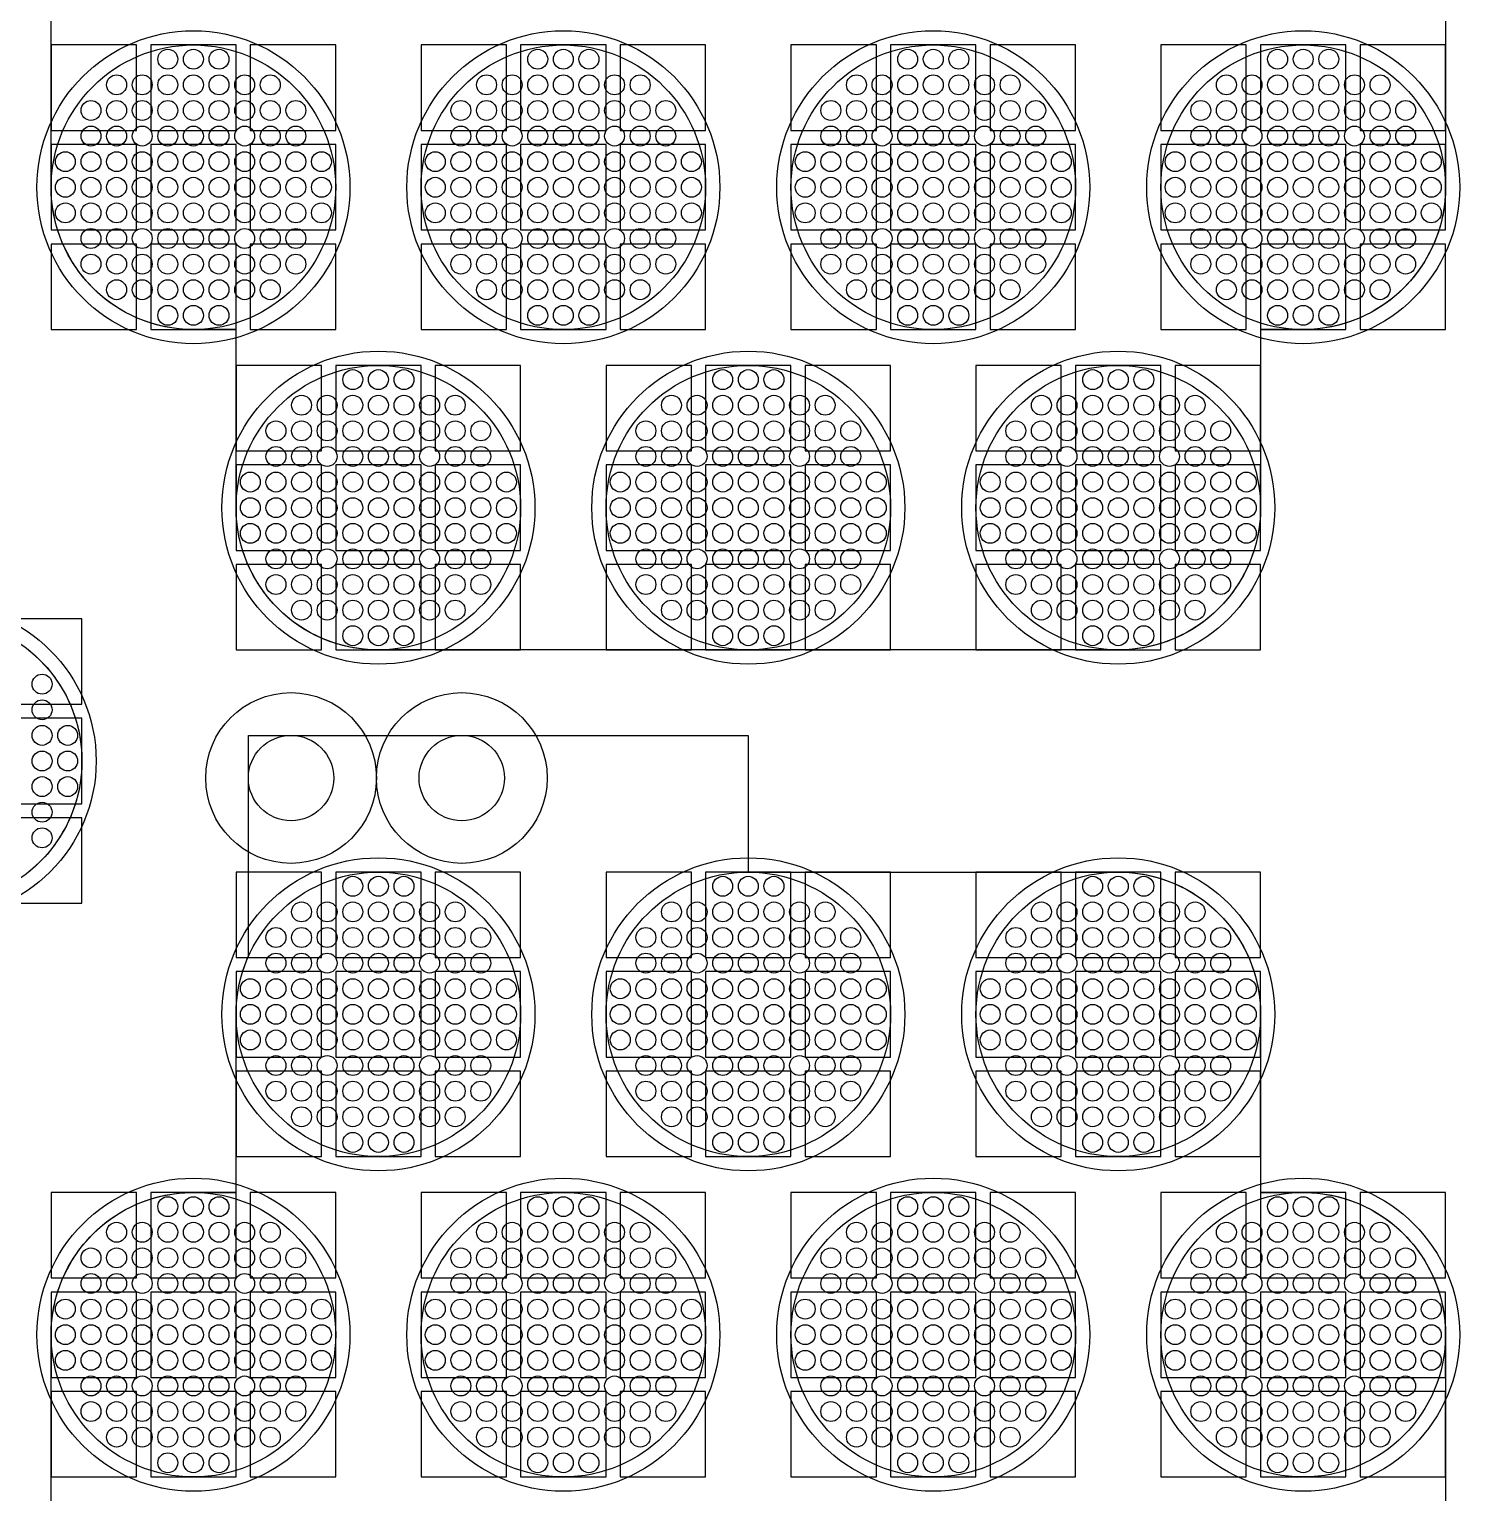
# Model space of a CAD drawing. Extents: x -49 to 54, y -38 to 38.
# Drawn here: x 38.29 to 43.31, y -1 to 4.14 of the extents above; entities that cross this region are included whole.
import ezdxf

# ---------------------------------------------------------------- set-up
doc = ezdxf.new("R2010")
doc.units = 0
for name, color, linetype in [('ADHESIVE_VIA_OPENINGS', 30, 'CONTINUOUS'), ('BACK_LAYER', 5, 'CONTINUOUS'), ('COND_LAYER_LOWER_ELECTRODE', 6, 'CONTINUOUS'), ('CONDUCTIVE_LAYER_BACK_LAYER', 2, 'CONTINUOUS'), ('EMITTER', 3, 'CONTINUOUS'), ('LOWER_ELECTRODE', 1, 'CONTINUOUS'), ('SUBSTRATE_VIA', 4, 'CONTINUOUS')]:
    doc.layers.add(name, color=color, linetype=linetype)

msp = doc.modelspace()

# ---------------------------------------------------------------- linework, layer by layer
at = {"layer": 'ADHESIVE_VIA_OPENINGS'}
for centre in [(39.207, 1.5111), (39.807, 1.5111)]:
    msp.add_circle(centre, 0.3, dxfattribs=at)
at = {"layer": 'BACK_LAYER'}
for points in [[(38.3639, 3.787), (38.6639, 3.787), (38.6639, 4.087), (38.3639, 4.087)], [(38.7139, 3.787), (39.0139, 3.787), (39.0139, 4.087), (38.7139, 4.087)], [(39.0639, 3.787), (39.3639, 3.787), (39.3639, 4.087), (39.0639, 4.087)], [(39.6639, 3.787), (39.9639, 3.787), (39.9639, 4.087), (39.6639, 4.087)], [(40.0139, 3.787), (40.3139, 3.787), (40.3139, 4.087), (40.0139, 4.087)], [(40.3639, 3.787), (40.6639, 3.787), (40.6639, 4.087), (40.3639, 4.087)], [(40.9639, 3.787), (41.2639, 3.787), (41.2639, 4.087), (40.9639, 4.087)], [(41.3139, 3.787), (41.6139, 3.787), (41.6139, 4.087), (41.3139, 4.087)], [(41.6639, 3.787), (41.9639, 3.787), (41.9639, 4.087), (41.6639, 4.087)], [(42.2639, 3.787), (42.5639, 3.787), (42.5639, 4.087), (42.2639, 4.087)], [(42.6139, 3.787), (42.9139, 3.787), (42.9139, 4.087), (42.6139, 4.087)], [(42.9639, 3.787), (43.2639, 3.787), (43.2639, 4.087), (42.9639, 4.087)], [(38.3639, 3.437), (38.6639, 3.437), (38.6639, 3.737), (38.3639, 3.737)], [(38.7139, 3.437), (39.0139, 3.437), (39.0139, 3.737), (38.7139, 3.737)], [(39.0639, 3.437), (39.3639, 3.437), (39.3639, 3.737), (39.0639, 3.737)], [(39.6639, 3.437), (39.9639, 3.437), (39.9639, 3.737), (39.6639, 3.737)], [(40.0139, 3.437), (40.3139, 3.437), (40.3139, 3.737), (40.0139, 3.737)], [(40.3639, 3.437), (40.6639, 3.437), (40.6639, 3.737), (40.3639, 3.737)], [(40.9639, 3.437), (41.2639, 3.437), (41.2639, 3.737), (40.9639, 3.737)], [(41.3139, 3.437), (41.6139, 3.437), (41.6139, 3.737), (41.3139, 3.737)], [(41.6639, 3.437), (41.9639, 3.437), (41.9639, 3.737), (41.6639, 3.737)], [(42.2639, 3.437), (42.5639, 3.437), (42.5639, 3.737), (42.2639, 3.737)], [(42.6139, 3.437), (42.9139, 3.437), (42.9139, 3.737), (42.6139, 3.737)], [(42.9639, 3.437), (43.2639, 3.437), (43.2639, 3.737), (42.9639, 3.737)], [(38.3639, 3.087), (38.6639, 3.087), (38.6639, 3.387), (38.3639, 3.387)], [(38.7139, 3.087), (39.0139, 3.087), (39.0139, 3.387), (38.7139, 3.387)], [(39.0639, 3.087), (39.3639, 3.087), (39.3639, 3.387), (39.0639, 3.387)], [(39.6639, 3.087), (39.9639, 3.087), (39.9639, 3.387), (39.6639, 3.387)], [(40.0139, 3.087), (40.3139, 3.087), (40.3139, 3.387), (40.0139, 3.387)], [(40.3639, 3.087), (40.6639, 3.087), (40.6639, 3.387), (40.3639, 3.387)], [(40.9639, 3.087), (41.2639, 3.087), (41.2639, 3.387), (40.9639, 3.387)], [(41.3139, 3.087), (41.6139, 3.087), (41.6139, 3.387), (41.3139, 3.387)], [(41.6639, 3.087), (41.9639, 3.087), (41.9639, 3.387), (41.6639, 3.387)], [(42.2639, 3.087), (42.5639, 3.087), (42.5639, 3.387), (42.2639, 3.387)], [(42.6139, 3.087), (42.9139, 3.087), (42.9139, 3.387), (42.6139, 3.387)], [(42.9639, 3.087), (43.2639, 3.087), (43.2639, 3.387), (42.9639, 3.387)], [(39.0139, 2.6611), (39.3139, 2.6611), (39.3139, 2.9611), (39.0139, 2.9611)], [(39.3639, 2.6611), (39.6639, 2.6611), (39.6639, 2.9611), (39.3639, 2.9611)], [(39.7139, 2.6611), (40.0139, 2.6611), (40.0139, 2.9611), (39.7139, 2.9611)], [(40.3139, 2.6611), (40.6139, 2.6611), (40.6139, 2.9611), (40.3139, 2.9611)], [(40.6639, 2.6611), (40.9639, 2.6611), (40.9639, 2.9611), (40.6639, 2.9611)], [(41.0139, 2.6611), (41.3139, 2.6611), (41.3139, 2.9611), (41.0139, 2.9611)], [(41.6139, 2.6611), (41.9139, 2.6611), (41.9139, 2.9611), (41.6139, 2.9611)], [(41.9639, 2.6611), (42.2639, 2.6611), (42.2639, 2.9611), (41.9639, 2.9611)], [(42.3139, 2.6611), (42.6139, 2.6611), (42.6139, 2.9611), (42.3139, 2.9611)], [(39.0139, 2.3111), (39.3139, 2.3111), (39.3139, 2.6111), (39.0139, 2.6111)], [(39.3639, 2.3111), (39.6639, 2.3111), (39.6639, 2.6111), (39.3639, 2.6111)], [(39.7139, 2.3111), (40.0139, 2.3111), (40.0139, 2.6111), (39.7139, 2.6111)], [(40.3139, 2.3111), (40.6139, 2.3111), (40.6139, 2.6111), (40.3139, 2.6111)], [(40.6639, 2.3111), (40.9639, 2.3111), (40.9639, 2.6111), (40.6639, 2.6111)], [(41.0139, 2.3111), (41.3139, 2.3111), (41.3139, 2.6111), (41.0139, 2.6111)], [(41.6139, 2.3111), (41.9139, 2.3111), (41.9139, 2.6111), (41.6139, 2.6111)], [(41.9639, 2.3111), (42.2639, 2.3111), (42.2639, 2.6111), (41.9639, 2.6111)], [(42.3139, 2.3111), (42.6139, 2.3111), (42.6139, 2.6111), (42.3139, 2.6111)], [(39.0139, 1.9611), (39.3139, 1.9611), (39.3139, 2.2611), (39.0139, 2.2611)], [(39.3639, 1.9611), (39.6639, 1.9611), (39.6639, 2.2611), (39.3639, 2.2611)], [(39.7139, 1.9611), (40.0139, 1.9611), (40.0139, 2.2611), (39.7139, 2.2611)], [(40.3139, 1.9611), (40.6139, 1.9611), (40.6139, 2.2611), (40.3139, 2.2611)], [(40.6639, 1.9611), (40.9639, 1.9611), (40.9639, 2.2611), (40.6639, 2.2611)], [(41.0139, 1.9611), (41.3139, 1.9611), (41.3139, 2.2611), (41.0139, 2.2611)], [(41.6139, 1.9611), (41.9139, 1.9611), (41.9139, 2.2611), (41.6139, 2.2611)], [(41.9639, 1.9611), (42.2639, 1.9611), (42.2639, 2.2611), (41.9639, 2.2611)], [(42.3139, 1.9611), (42.6139, 1.9611), (42.6139, 2.2611), (42.3139, 2.2611)], [(38.1721, 1.7709), (38.4721, 1.7709), (38.4721, 2.0709), (38.1721, 2.0709)], [(38.1721, 1.4209), (38.4721, 1.4209), (38.4721, 1.7209), (38.1721, 1.7209)], [(38.1721, 1.0709), (38.4721, 1.0709), (38.4721, 1.3709), (38.1721, 1.3709)], [(39.0139, 0.8807), (39.3139, 0.8807), (39.3139, 1.1807), (39.0139, 1.1807)], [(39.3639, 0.8807), (39.6639, 0.8807), (39.6639, 1.1807), (39.3639, 1.1807)], [(39.7139, 0.8807), (40.0139, 0.8807), (40.0139, 1.1807), (39.7139, 1.1807)], [(40.3139, 0.8807), (40.6139, 0.8807), (40.6139, 1.1807), (40.3139, 1.1807)], [(40.6639, 0.8807), (40.9639, 0.8807), (40.9639, 1.1807), (40.6639, 1.1807)], [(41.0139, 0.8807), (41.3139, 0.8807), (41.3139, 1.1807), (41.0139, 1.1807)], [(41.6139, 0.8807), (41.9139, 0.8807), (41.9139, 1.1807), (41.6139, 1.1807)], [(41.9639, 0.8807), (42.2639, 0.8807), (42.2639, 1.1807), (41.9639, 1.1807)], [(42.3139, 0.8807), (42.6139, 0.8807), (42.6139, 1.1807), (42.3139, 1.1807)], [(39.0139, 0.5307), (39.3139, 0.5307), (39.3139, 0.8307), (39.0139, 0.8307)], [(39.3639, 0.5307), (39.6639, 0.5307), (39.6639, 0.8307), (39.3639, 0.8307)], [(39.7139, 0.5307), (40.0139, 0.5307), (40.0139, 0.8307), (39.7139, 0.8307)], [(40.3139, 0.5307), (40.6139, 0.5307), (40.6139, 0.8307), (40.3139, 0.8307)], [(40.6639, 0.5307), (40.9639, 0.5307), (40.9639, 0.8307), (40.6639, 0.8307)], [(41.0139, 0.5307), (41.3139, 0.5307), (41.3139, 0.8307), (41.0139, 0.8307)], [(41.6139, 0.5307), (41.9139, 0.5307), (41.9139, 0.8307), (41.6139, 0.8307)], [(41.9639, 0.5307), (42.2639, 0.5307), (42.2639, 0.8307), (41.9639, 0.8307)], [(42.3139, 0.5307), (42.6139, 0.5307), (42.6139, 0.8307), (42.3139, 0.8307)], [(39.0139, 0.1807), (39.3139, 0.1807), (39.3139, 0.4807), (39.0139, 0.4807)], [(39.3639, 0.1807), (39.6639, 0.1807), (39.6639, 0.4807), (39.3639, 0.4807)], [(39.7139, 0.1807), (40.0139, 0.1807), (40.0139, 0.4807), (39.7139, 0.4807)], [(40.3139, 0.1807), (40.6139, 0.1807), (40.6139, 0.4807), (40.3139, 0.4807)], [(40.6639, 0.1807), (40.9639, 0.1807), (40.9639, 0.4807), (40.6639, 0.4807)], [(41.0139, 0.1807), (41.3139, 0.1807), (41.3139, 0.4807), (41.0139, 0.4807)], [(41.6139, 0.1807), (41.9139, 0.1807), (41.9139, 0.4807), (41.6139, 0.4807)], [(41.9639, 0.1807), (42.2639, 0.1807), (42.2639, 0.4807), (41.9639, 0.4807)], [(42.3139, 0.1807), (42.6139, 0.1807), (42.6139, 0.4807), (42.3139, 0.4807)], [(38.3639, -0.2451), (38.6639, -0.2451), (38.6639, 0.0549), (38.3639, 0.0549)], [(38.7139, -0.2451), (39.0139, -0.2451), (39.0139, 0.0549), (38.7139, 0.0549)], [(39.0639, -0.2451), (39.3639, -0.2451), (39.3639, 0.0549), (39.0639, 0.0549)], [(39.6639, -0.2451), (39.9639, -0.2451), (39.9639, 0.0549), (39.6639, 0.0549)], [(40.0139, -0.2451), (40.3139, -0.2451), (40.3139, 0.0549), (40.0139, 0.0549)], [(40.3639, -0.2451), (40.6639, -0.2451), (40.6639, 0.0549), (40.3639, 0.0549)], [(40.9639, -0.2451), (41.2639, -0.2451), (41.2639, 0.0549), (40.9639, 0.0549)], [(41.3139, -0.2451), (41.6139, -0.2451), (41.6139, 0.0549), (41.3139, 0.0549)], [(41.6639, -0.2451), (41.9639, -0.2451), (41.9639, 0.0549), (41.6639, 0.0549)], [(42.2639, -0.2451), (42.5639, -0.2451), (42.5639, 0.0549), (42.2639, 0.0549)], [(42.6139, -0.2451), (42.9139, -0.2451), (42.9139, 0.0549), (42.6139, 0.0549)], [(42.9639, -0.2451), (43.2639, -0.2451), (43.2639, 0.0549), (42.9639, 0.0549)], [(38.3639, -0.5951), (38.6639, -0.5951), (38.6639, -0.2951), (38.3639, -0.2951)], [(38.7139, -0.5951), (39.0139, -0.5951), (39.0139, -0.2951), (38.7139, -0.2951)], [(39.0639, -0.5951), (39.3639, -0.5951), (39.3639, -0.2951), (39.0639, -0.2951)], [(39.6639, -0.5951), (39.9639, -0.5951), (39.9639, -0.2951), (39.6639, -0.2951)], [(40.0139, -0.5951), (40.3139, -0.5951), (40.3139, -0.2951), (40.0139, -0.2951)], [(40.3639, -0.5951), (40.6639, -0.5951), (40.6639, -0.2951), (40.3639, -0.2951)], [(40.9639, -0.5951), (41.2639, -0.5951), (41.2639, -0.2951), (40.9639, -0.2951)], [(41.3139, -0.5951), (41.6139, -0.5951), (41.6139, -0.2951), (41.3139, -0.2951)], [(41.6639, -0.5951), (41.9639, -0.5951), (41.9639, -0.2951), (41.6639, -0.2951)], [(42.2639, -0.5951), (42.5639, -0.5951), (42.5639, -0.2951), (42.2639, -0.2951)], [(42.6139, -0.5951), (42.9139, -0.5951), (42.9139, -0.2951), (42.6139, -0.2951)], [(42.9639, -0.5951), (43.2639, -0.5951), (43.2639, -0.2951), (42.9639, -0.2951)], [(38.3639, -0.9451), (38.6639, -0.9451), (38.6639, -0.6451), (38.3639, -0.6451)], [(38.7139, -0.9451), (39.0139, -0.9451), (39.0139, -0.6451), (38.7139, -0.6451)], [(39.0639, -0.9451), (39.3639, -0.9451), (39.3639, -0.6451), (39.0639, -0.6451)], [(39.6639, -0.9451), (39.9639, -0.9451), (39.9639, -0.6451), (39.6639, -0.6451)], [(40.0139, -0.9451), (40.3139, -0.9451), (40.3139, -0.6451), (40.0139, -0.6451)], [(40.3639, -0.9451), (40.6639, -0.9451), (40.6639, -0.6451), (40.3639, -0.6451)], [(40.9639, -0.9451), (41.2639, -0.9451), (41.2639, -0.6451), (40.9639, -0.6451)], [(41.3139, -0.9451), (41.6139, -0.9451), (41.6139, -0.6451), (41.3139, -0.6451)], [(41.6639, -0.9451), (41.9639, -0.9451), (41.9639, -0.6451), (41.6639, -0.6451)], [(42.2639, -0.9451), (42.5639, -0.9451), (42.5639, -0.6451), (42.2639, -0.6451)], [(42.6139, -0.9451), (42.9139, -0.9451), (42.9139, -0.6451), (42.6139, -0.6451)], [(42.9639, -0.9451), (43.2639, -0.9451), (43.2639, -0.6451), (42.9639, -0.6451)]]:
    msp.add_lwpolyline(points, close=True, dxfattribs=at)
at = {"layer": 'COND_LAYER_LOWER_ELECTRODE'}
for centre in [(38.8639, 3.587), (40.1639, 3.587), (41.4639, 3.587), (42.7639, 3.587), (39.5139, 2.4611), (40.8139, 2.4611), (42.1139, 2.4611), (37.9721, 1.5709), (39.5139, 0.6807), (40.8139, 0.6807), (42.1139, 0.6807), (38.8639, -0.4451), (40.1639, -0.4451), (41.4639, -0.4451), (42.7639, -0.4451)]:
    msp.add_circle(centre, 0.55, dxfattribs=at)
at = {"layer": 'CONDUCTIVE_LAYER_BACK_LAYER'}
for points in [[(43.2639, 4.2129), (43.2639, 3.587), (43.2635, 3.5671), (43.2624, 3.5472), (43.2604, 3.5274), (43.2576, 3.5078), (43.2541, 3.4882), (43.2498, 3.4688), (43.2447, 3.4496), (43.2388, 3.4306), (43.2323, 3.4118), (43.2249, 3.3933), (43.2169, 3.3751), (43.2081, 3.3573), (43.1986, 3.3398), (43.1884, 3.3227), (43.1776, 3.3061), (43.1661, 3.2899), (43.154, 3.2741), (43.1412, 3.2588), (43.1279, 3.2441), (43.114, 3.2299), (43.0995, 3.2163), (43.0845, 3.2032), (43.069, 3.1908), (43.053, 3.179), (43.0365, 3.1678), (43.0197, 3.1573), (43.0024, 3.1475), (42.9847, 3.1383), (42.9667, 3.1299), (42.9484, 3.1222), (42.9297, 3.1152), (42.9109, 3.109), (42.8917, 3.1036), (42.8724, 3.0989), (42.8529, 3.0949), (42.8333, 3.0918), (42.8136, 3.0894), (42.7937, 3.0878), (42.7739, 3.0871), (42.6139, 3.0871), (42.6139, 2.4611), (42.6135, 2.4412), (42.6124, 2.4214), (42.6104, 2.4016), (42.6076, 2.3819), (42.6041, 2.3624), (42.5998, 2.3429), (42.5947, 2.3237), (42.5888, 2.3047), (42.5823, 2.286), (42.5749, 2.2675), (42.5669, 2.2493), (42.5581, 2.2315), (42.5486, 2.214), (42.5384, 2.1969), (42.5276, 2.1802), (42.5161, 2.164), (42.504, 2.1483), (42.4912, 2.133), (42.4779, 2.1183), (42.464, 2.1041), (42.4495, 2.0904), (42.4345, 2.0774), (42.419, 2.0649), (42.403, 2.0531), (42.3865, 2.042), (42.3697, 2.0315), (42.3524, 2.0216), (42.3347, 2.0125), (42.3167, 2.0041), (42.2984, 1.9964), (42.2797, 1.9894), (42.2609, 1.9832), (42.2417, 1.9777), (42.2224, 1.973), (42.2029, 1.9691), (42.1833, 1.966), (42.1636, 1.9636), (42.1437, 1.962), (42.1239, 1.9612), (39.504, 1.9612), (39.4841, 1.962), (39.4643, 1.9636), (39.4446, 1.966), (39.4249, 1.9691), (39.4054, 1.973), (39.3861, 1.9777), (39.367, 1.9832), (39.3481, 1.9894), (39.3295, 1.9964), (39.3112, 2.0041), (39.2932, 2.0125), (39.2755, 2.0216), (39.2582, 2.0315), (39.2413, 2.042), (39.2249, 2.0531), (39.2089, 2.0649), (39.1934, 2.0774), (39.1784, 2.0904), (39.1639, 2.1041), (39.15, 2.1183), (39.1367, 2.133), (39.1239, 2.1483), (39.1118, 2.164), (39.1003, 2.1802), (39.0894, 2.1969), (39.0793, 2.214), (39.0698, 2.2315), (39.061, 2.2493), (39.053, 2.2675), (39.0456, 2.286), (39.039, 2.3047), (39.0332, 2.3237), (39.0281, 2.3429), (39.0238, 2.3624), (39.0203, 2.3819), (39.0175, 2.4016), (39.0155, 2.4214), (39.0143, 2.4412), (39.0139, 2.4611), (39.0139, 3.0871), (38.854, 3.0871), (38.8341, 3.0878), (38.8143, 3.0894), (38.7946, 3.0918), (38.7749, 3.0949), (38.7554, 3.0989), (38.7361, 3.1036), (38.717, 3.109), (38.6981, 3.1152), (38.6795, 3.1222), (38.6612, 3.1299), (38.6432, 3.1383), (38.6255, 3.1475), (38.6082, 3.1573), (38.5913, 3.1678), (38.5749, 3.179), (38.5589, 3.1908), (38.5434, 3.2032), (38.5284, 3.2163), (38.5139, 3.2299), (38.5, 3.2441), (38.4867, 3.2588), (38.4739, 3.2741), (38.4618, 3.2899), (38.4503, 3.3061), (38.4394, 3.3227), (38.4293, 3.3398), (38.4198, 3.3573), (38.411, 3.3751), (38.403, 3.3933), (38.3956, 3.4118), (38.389, 3.4306), (38.3832, 3.4496), (38.3781, 3.4688), (38.3738, 3.4882), (38.3703, 3.5078), (38.3675, 3.5274), (38.3655, 3.5472), (38.3643, 3.5671), (38.3639, 3.587), (38.3639, 4.2129)], [(38.2771, 1.9671), (38.2926, 1.9547), (38.3076, 1.9416), (38.3221, 1.928), (38.336, 1.9138), (38.3494, 1.899), (38.3621, 1.8838), (38.3742, 1.868), (38.3857, 1.8518), (38.3966, 1.8351), (38.4067, 1.8181), (38.4162, 1.8006), (38.425, 1.7827), (38.4331, 1.7646), (38.4404, 1.7461), (38.447, 1.7273), (38.4528, 1.7083), (38.4579, 1.6891), (38.4622, 1.6697), (38.4658, 1.6501), (38.4685, 1.6304), (38.4705, 1.6107), (38.4717, 1.5908), (38.4721, 1.5709), (38.4717, 1.5511), (38.4705, 1.5312), (38.4685, 1.5114), (38.4658, 1.4917), (38.4622, 1.4722), (38.4579, 1.4528), (38.4528, 1.4335), (38.447, 1.4145), (38.4404, 1.3958), (38.4331, 1.3773), (38.425, 1.3591), (38.4162, 1.3413), (38.4067, 1.3238), (38.3966, 1.3067), (38.3857, 1.2901), (38.3742, 1.2738), (38.3621, 1.2581), (38.3494, 1.2428), (38.336, 1.2281), (38.3221, 1.2139), (38.3076, 1.2002), (38.2926, 1.1872), (38.2771, 1.1748)], [(38.3639, -1.071), (38.3639, -0.4451), (38.3643, -0.4252), (38.3655, -0.4054), (38.3675, -0.3856), (38.3703, -0.3659), (38.3738, -0.3463), (38.3781, -0.3269), (38.3832, -0.3077), (38.389, -0.2887), (38.3956, -0.2699), (38.403, -0.2515), (38.411, -0.2333), (38.4198, -0.2154), (38.4293, -0.198), (38.4394, -0.1809), (38.4503, -0.1642), (38.4618, -0.148), (38.4739, -0.1322), (38.4867, -0.117), (38.5, -0.1022), (38.5139, -0.088), (38.5284, -0.0744), (38.5434, -0.0614), (38.5589, -0.0489), (38.5749, -0.0371), (38.5913, -0.0259), (38.6082, -0.0154), (38.6255, -0.0056), (38.6432, 0.0035), (38.6612, 0.0119), (38.6795, 0.0196), (38.6981, 0.0266), (38.717, 0.0328), (38.7361, 0.0383), (38.7554, 0.043), (38.7749, 0.0469), (38.7946, 0.0501), (38.8143, 0.0524), (38.8341, 0.054), (38.854, 0.0548), (39.0139, 0.0548), (39.0139, 0.6807), (39.0143, 0.7006), (39.0155, 0.7205), (39.0175, 0.7402), (39.0203, 0.7599), (39.0238, 0.7795), (39.0281, 0.7989), (39.0332, 0.8181), (39.039, 0.8371), (39.0456, 0.8559), (39.053, 0.8744), (39.057, 0.8835), (39.057, 1.6611), (40.8139, 1.6611), (40.8139, 1.1806), (42.1239, 1.1806), (42.1437, 1.1798), (42.1636, 1.1783), (42.1833, 1.1759), (42.2029, 1.1728), (42.2224, 1.1688), (42.2417, 1.1641), (42.2609, 1.1587), (42.2797, 1.1524), (42.2984, 1.1455), (42.3167, 1.1378), (42.3347, 1.1294), (42.3524, 1.1202), (42.3697, 1.1104), (42.3865, 1.0999), (42.403, 1.0887), (42.419, 1.0769), (42.4345, 1.0645), (42.4495, 1.0514), (42.464, 1.0378), (42.4779, 1.0236), (42.4912, 1.0088), (42.504, 0.9936), (42.5161, 0.9778), (42.5276, 0.9616), (42.5384, 0.9449), (42.5486, 0.9279), (42.5581, 0.9104), (42.5669, 0.8925), (42.5749, 0.8744), (42.5823, 0.8559), (42.5888, 0.8371), (42.5947, 0.8181), (42.5998, 0.7989), (42.6041, 0.7795), (42.6076, 0.7599), (42.6104, 0.7402), (42.6124, 0.7205), (42.6135, 0.7006), (42.6139, 0.6807), (42.6139, 0.0548), (42.7739, 0.0548), (42.7937, 0.054), (42.8136, 0.0524), (42.8333, 0.0501), (42.8529, 0.0469), (42.8724, 0.043), (42.8917, 0.0383), (42.9109, 0.0328), (42.9297, 0.0266), (42.9484, 0.0196), (42.9667, 0.0119), (42.9847, 0.0035), (43.0024, -0.0056), (43.0197, -0.0154), (43.0365, -0.0259), (43.053, -0.0371), (43.069, -0.0489), (43.0845, -0.0614), (43.0995, -0.0744), (43.114, -0.088), (43.1279, -0.1022), (43.1412, -0.117), (43.154, -0.1322), (43.1661, -0.148), (43.1776, -0.1642), (43.1884, -0.1809), (43.1986, -0.198), (43.2081, -0.2154), (43.2169, -0.2333), (43.2249, -0.2515), (43.2323, -0.2699), (43.2388, -0.2887), (43.2447, -0.3077), (43.2498, -0.3269), (43.2541, -0.3463), (43.2576, -0.3659), (43.2604, -0.3856), (43.2624, -0.4054), (43.2635, -0.4252), (43.2639, -0.4451), (43.2639, -1.071)]]:
    msp.add_lwpolyline(points, dxfattribs=at)
at = {"layer": 'EMITTER'}
for centre in [(38.8639, 3.587), (40.1639, 3.587), (41.4639, 3.587), (42.7639, 3.587), (39.5139, 2.4611), (40.8139, 2.4611), (42.1139, 2.4611), (37.9721, 1.5709), (39.5139, 0.6807), (40.8139, 0.6807), (42.1139, 0.6807), (38.8639, -0.4451), (40.1639, -0.4451), (41.4639, -0.4451), (42.7639, -0.4451)]:
    msp.add_circle(centre, 0.5, dxfattribs=at)
at = {"layer": 'LOWER_ELECTRODE'}
for centre in [(38.7739, 4.037), (38.8639, 4.037), (38.9539, 4.037), (40.0739, 4.037), (40.1639, 4.037), (40.2539, 4.037), (41.3739, 4.037), (41.4639, 4.037), (41.5539, 4.037), (42.6739, 4.037), (42.7639, 4.037), (42.8539, 4.037), (38.5939, 3.947), (38.6839, 3.947), (38.7739, 3.947), (38.8639, 3.947), (38.9539, 3.947), (39.0439, 3.947), (39.1339, 3.947), (39.8939, 3.947), (39.9839, 3.947), (40.0739, 3.947), (40.1639, 3.947), (40.2539, 3.947), (40.3439, 3.947), (40.4339, 3.947), (41.1939, 3.947), (41.2839, 3.947), (41.3739, 3.947), (41.4639, 3.947), (41.5539, 3.947), (41.6439, 3.947), (41.7339, 3.947), (42.4939, 3.947), (42.5839, 3.947), (42.6739, 3.947), (42.7639, 3.947), (42.8539, 3.947), (42.9439, 3.947), (43.0339, 3.947), (38.5039, 3.857), (38.5939, 3.857), (38.6839, 3.857), (38.7739, 3.857), (38.8639, 3.857), (38.9539, 3.857), (39.0439, 3.857), (39.1339, 3.857), (39.2239, 3.857), (39.8039, 3.857), (39.8939, 3.857), (39.9839, 3.857), (40.0739, 3.857), (40.1639, 3.857), (40.2539, 3.857), (40.3439, 3.857), (40.4339, 3.857), (40.5239, 3.857), (41.1039, 3.857), (41.1939, 3.857), (41.2839, 3.857), (41.3739, 3.857), (41.4639, 3.857), (41.5539, 3.857), (41.6439, 3.857), (41.7339, 3.857), (41.8239, 3.857), (42.4039, 3.857), (42.4939, 3.857), (42.5839, 3.857), (42.6739, 3.857), (42.7639, 3.857), (42.8539, 3.857), (42.9439, 3.857), (43.0339, 3.857), (43.1239, 3.857), (38.5039, 3.767), (38.5939, 3.767), (38.6839, 3.767), (38.7739, 3.767), (38.8639, 3.767), (38.9539, 3.767), (39.0439, 3.767), (39.1339, 3.767), (39.2239, 3.767), (39.8039, 3.767), (39.8939, 3.767), (39.9839, 3.767), (40.0739, 3.767), (40.1639, 3.767), (40.2539, 3.767), (40.3439, 3.767), (40.4339, 3.767), (40.5239, 3.767), (41.1039, 3.767), (41.1939, 3.767), (41.2839, 3.767), (41.3739, 3.767), (41.4639, 3.767), (41.5539, 3.767), (41.6439, 3.767), (41.7339, 3.767), (41.8239, 3.767), (42.4039, 3.767), (42.4939, 3.767), (42.5839, 3.767), (42.6739, 3.767), (42.7639, 3.767), (42.8539, 3.767), (42.9439, 3.767), (43.0339, 3.767), (43.1239, 3.767), (38.4139, 3.677), (38.5039, 3.677), (38.5939, 3.677), (38.6839, 3.677), (38.7739, 3.677), (38.8639, 3.677), (38.9539, 3.677), (39.0439, 3.677), (39.1339, 3.677), (39.2239, 3.677), (39.3139, 3.677), (39.7139, 3.677), (39.8039, 3.677), (39.8939, 3.677), (39.9839, 3.677), (40.0739, 3.677), (40.1639, 3.677), (40.2539, 3.677), (40.3439, 3.677), (40.4339, 3.677), (40.5239, 3.677), (40.6139, 3.677), (41.0139, 3.677), (41.1039, 3.677), (41.1939, 3.677), (41.2839, 3.677), (41.3739, 3.677), (41.4639, 3.677), (41.5539, 3.677), (41.6439, 3.677), (41.7339, 3.677), (41.8239, 3.677), (41.9139, 3.677), (42.3139, 3.677), (42.4039, 3.677), (42.4939, 3.677), (42.5839, 3.677), (42.6739, 3.677), (42.7639, 3.677), (42.8539, 3.677), (42.9439, 3.677), (43.0339, 3.677), (43.1239, 3.677), (43.2139, 3.677), (38.4139, 3.587), (38.5039, 3.587), (38.5939, 3.587), (38.6839, 3.587), (38.7739, 3.587), (38.8639, 3.587), (38.9539, 3.587), (39.0439, 3.587), (39.1339, 3.587), (39.2239, 3.587), (39.3139, 3.587), (39.7139, 3.587), (39.8039, 3.587), (39.8939, 3.587), (39.9839, 3.587), (40.0739, 3.587), (40.1639, 3.587), (40.2539, 3.587), (40.3439, 3.587), (40.4339, 3.587), (40.5239, 3.587), (40.6139, 3.587), (41.0139, 3.587), (41.1039, 3.587), (41.1939, 3.587), (41.2839, 3.587), (41.3739, 3.587), (41.4639, 3.587), (41.5539, 3.587), (41.6439, 3.587), (41.7339, 3.587), (41.8239, 3.587), (41.9139, 3.587), (42.3139, 3.587), (42.4039, 3.587), (42.4939, 3.587), (42.5839, 3.587), (42.6739, 3.587), (42.7639, 3.587), (42.8539, 3.587), (42.9439, 3.587), (43.0339, 3.587), (43.1239, 3.587), (43.2139, 3.587), (38.4139, 3.497), (38.5039, 3.497), (38.5939, 3.497), (38.6839, 3.497), (38.7739, 3.497), (38.8639, 3.497), (38.9539, 3.497), (39.0439, 3.497), (39.1339, 3.497), (39.2239, 3.497), (39.3139, 3.497), (39.7139, 3.497), (39.8039, 3.497), (39.8939, 3.497), (39.9839, 3.497), (40.0739, 3.497), (40.1639, 3.497), (40.2539, 3.497), (40.3439, 3.497), (40.4339, 3.497), (40.5239, 3.497), (40.6139, 3.497), (41.0139, 3.497), (41.1039, 3.497), (41.1939, 3.497), (41.2839, 3.497), (41.3739, 3.497), (41.4639, 3.497), (41.5539, 3.497), (41.6439, 3.497), (41.7339, 3.497), (41.8239, 3.497), (41.9139, 3.497), (42.3139, 3.497), (42.4039, 3.497), (42.4939, 3.497), (42.5839, 3.497), (42.6739, 3.497), (42.7639, 3.497), (42.8539, 3.497), (42.9439, 3.497), (43.0339, 3.497), (43.1239, 3.497), (43.2139, 3.497), (38.5039, 3.407), (38.5939, 3.407), (38.6839, 3.407), (38.7739, 3.407), (38.8639, 3.407), (38.9539, 3.407), (39.0439, 3.407), (39.1339, 3.407), (39.2239, 3.407), (39.8039, 3.407), (39.8939, 3.407), (39.9839, 3.407), (40.0739, 3.407), (40.1639, 3.407), (40.2539, 3.407), (40.3439, 3.407), (40.4339, 3.407), (40.5239, 3.407), (41.1039, 3.407), (41.1939, 3.407), (41.2839, 3.407), (41.3739, 3.407), (41.4639, 3.407), (41.5539, 3.407), (41.6439, 3.407), (41.7339, 3.407), (41.8239, 3.407), (42.4039, 3.407), (42.4939, 3.407), (42.5839, 3.407), (42.6739, 3.407), (42.7639, 3.407), (42.8539, 3.407), (42.9439, 3.407), (43.0339, 3.407), (43.1239, 3.407), (38.5039, 3.317), (38.5939, 3.317), (38.6839, 3.317), (38.7739, 3.317), (38.8639, 3.317), (38.9539, 3.317), (39.0439, 3.317), (39.1339, 3.317), (39.2239, 3.317), (39.8039, 3.317), (39.8939, 3.317), (39.9839, 3.317), (40.0739, 3.317), (40.1639, 3.317), (40.2539, 3.317), (40.3439, 3.317), (40.4339, 3.317), (40.5239, 3.317), (41.1039, 3.317), (41.1939, 3.317), (41.2839, 3.317), (41.3739, 3.317), (41.4639, 3.317), (41.5539, 3.317), (41.6439, 3.317), (41.7339, 3.317), (41.8239, 3.317), (42.4039, 3.317), (42.4939, 3.317), (42.5839, 3.317), (42.6739, 3.317), (42.7639, 3.317), (42.8539, 3.317), (42.9439, 3.317), (43.0339, 3.317), (43.1239, 3.317), (38.5939, 3.227), (38.6839, 3.227), (38.7739, 3.227), (38.8639, 3.227), (38.9539, 3.227), (39.0439, 3.227), (39.1339, 3.227), (39.8939, 3.227), (39.9839, 3.227), (40.0739, 3.227), (40.1639, 3.227), (40.2539, 3.227), (40.3439, 3.227), (40.4339, 3.227), (41.1939, 3.227), (41.2839, 3.227), (41.3739, 3.227), (41.4639, 3.227), (41.5539, 3.227), (41.6439, 3.227), (41.7339, 3.227), (42.4939, 3.227), (42.5839, 3.227), (42.6739, 3.227), (42.7639, 3.227), (42.8539, 3.227), (42.9439, 3.227), (43.0339, 3.227), (38.7739, 3.137), (38.8639, 3.137), (38.9539, 3.137), (40.0739, 3.137), (40.1639, 3.137), (40.2539, 3.137), (41.3739, 3.137), (41.4639, 3.137), (41.5539, 3.137), (42.6739, 3.137), (42.7639, 3.137), (42.8539, 3.137), (39.4239, 2.9111), (39.5139, 2.9111), (39.6039, 2.9111), (40.7239, 2.9111), (40.8139, 2.9111), (40.9039, 2.9111), (42.0239, 2.9111), (42.1139, 2.9111), (42.2039, 2.9111), (39.2439, 2.8211), (39.3339, 2.8211), (39.4239, 2.8211), (39.5139, 2.8211), (39.6039, 2.8211), (39.6939, 2.8211), (39.7839, 2.8211), (40.5439, 2.8211), (40.6339, 2.8211), (40.7239, 2.8211), (40.8139, 2.8211), (40.9039, 2.8211), (40.9939, 2.8211), (41.0839, 2.8211), (41.8439, 2.8211), (41.9339, 2.8211), (42.0239, 2.8211), (42.1139, 2.8211), (42.2039, 2.8211), (42.2939, 2.8211), (42.3839, 2.8211), (39.1539, 2.7311), (39.2439, 2.7311), (39.3339, 2.7311), (39.4239, 2.7311), (39.5139, 2.7311), (39.6039, 2.7311), (39.6939, 2.7311), (39.7839, 2.7311), (39.8739, 2.7311), (40.4539, 2.7311), (40.5439, 2.7311), (40.6339, 2.7311), (40.7239, 2.7311), (40.8139, 2.7311), (40.9039, 2.7311), (40.9939, 2.7311), (41.0839, 2.7311), (41.1739, 2.7311), (41.7539, 2.7311), (41.8439, 2.7311), (41.9339, 2.7311), (42.0239, 2.7311), (42.1139, 2.7311), (42.2039, 2.7311), (42.2939, 2.7311), (42.3839, 2.7311), (42.4739, 2.7311), (39.1539, 2.6411), (39.2439, 2.6411), (39.3339, 2.6411), (39.4239, 2.6411), (39.5139, 2.6411), (39.6039, 2.6411), (39.6939, 2.6411), (39.7839, 2.6411), (39.8739, 2.6411), (40.4539, 2.6411), (40.5439, 2.6411), (40.6339, 2.6411), (40.7239, 2.6411), (40.8139, 2.6411), (40.9039, 2.6411), (40.9939, 2.6411), (41.0839, 2.6411), (41.1739, 2.6411), (41.7539, 2.6411), (41.8439, 2.6411), (41.9339, 2.6411), (42.0239, 2.6411), (42.1139, 2.6411), (42.2039, 2.6411), (42.2939, 2.6411), (42.3839, 2.6411), (42.4739, 2.6411), (39.0639, 2.5511), (39.1539, 2.5511), (39.2439, 2.5511), (39.3339, 2.5511), (39.4239, 2.5511), (39.5139, 2.5511), (39.6039, 2.5511), (39.6939, 2.5511), (39.7839, 2.5511), (39.8739, 2.5511), (39.9639, 2.5511), (40.3639, 2.5511), (40.4539, 2.5511), (40.5439, 2.5511), (40.6339, 2.5511), (40.7239, 2.5511), (40.8139, 2.5511), (40.9039, 2.5511), (40.9939, 2.5511), (41.0839, 2.5511), (41.1739, 2.5511), (41.2639, 2.5511), (41.6639, 2.5511), (41.7539, 2.5511), (41.8439, 2.5511), (41.9339, 2.5511), (42.0239, 2.5511), (42.1139, 2.5511), (42.2039, 2.5511), (42.2939, 2.5511), (42.3839, 2.5511), (42.4739, 2.5511), (42.5639, 2.5511), (39.0639, 2.4611), (39.1539, 2.4611), (39.2439, 2.4611), (39.3339, 2.4611), (39.4239, 2.4611), (39.5139, 2.4611), (39.6039, 2.4611), (39.6939, 2.4611), (39.7839, 2.4611), (39.8739, 2.4611), (39.9639, 2.4611), (40.3639, 2.4611), (40.4539, 2.4611), (40.5439, 2.4611), (40.6339, 2.4611), (40.7239, 2.4611), (40.8139, 2.4611), (40.9039, 2.4611), (40.9939, 2.4611), (41.0839, 2.4611), (41.1739, 2.4611), (41.2639, 2.4611), (41.6639, 2.4611), (41.7539, 2.4611), (41.8439, 2.4611), (41.9339, 2.4611), (42.0239, 2.4611), (42.1139, 2.4611), (42.2039, 2.4611), (42.2939, 2.4611), (42.3839, 2.4611), (42.4739, 2.4611), (42.5639, 2.4611), (39.0639, 2.3711), (39.1539, 2.3711), (39.2439, 2.3711), (39.3339, 2.3711), (39.4239, 2.3711), (39.5139, 2.3711), (39.6039, 2.3711), (39.6939, 2.3711), (39.7839, 2.3711), (39.8739, 2.3711), (39.9639, 2.3711), (40.3639, 2.3711), (40.4539, 2.3711), (40.5439, 2.3711), (40.6339, 2.3711), (40.7239, 2.3711), (40.8139, 2.3711), (40.9039, 2.3711), (40.9939, 2.3711), (41.0839, 2.3711), (41.1739, 2.3711), (41.2639, 2.3711), (41.6639, 2.3711), (41.7539, 2.3711), (41.8439, 2.3711), (41.9339, 2.3711), (42.0239, 2.3711), (42.1139, 2.3711), (42.2039, 2.3711), (42.2939, 2.3711), (42.3839, 2.3711), (42.4739, 2.3711), (42.5639, 2.3711), (39.1539, 2.2811), (39.2439, 2.2811), (39.3339, 2.2811), (39.4239, 2.2811), (39.5139, 2.2811), (39.6039, 2.2811), (39.6939, 2.2811), (39.7839, 2.2811), (39.8739, 2.2811), (40.4539, 2.2811), (40.5439, 2.2811), (40.6339, 2.2811), (40.7239, 2.2811), (40.8139, 2.2811), (40.9039, 2.2811), (40.9939, 2.2811), (41.0839, 2.2811), (41.1739, 2.2811), (41.7539, 2.2811), (41.8439, 2.2811), (41.9339, 2.2811), (42.0239, 2.2811), (42.1139, 2.2811), (42.2039, 2.2811), (42.2939, 2.2811), (42.3839, 2.2811), (42.4739, 2.2811), (39.1539, 2.1911), (39.2439, 2.1911), (39.3339, 2.1911), (39.4239, 2.1911), (39.5139, 2.1911), (39.6039, 2.1911), (39.6939, 2.1911), (39.7839, 2.1911), (39.8739, 2.1911), (40.4539, 2.1911), (40.5439, 2.1911), (40.6339, 2.1911), (40.7239, 2.1911), (40.8139, 2.1911), (40.9039, 2.1911), (40.9939, 2.1911), (41.0839, 2.1911), (41.1739, 2.1911), (41.7539, 2.1911), (41.8439, 2.1911), (41.9339, 2.1911), (42.0239, 2.1911), (42.1139, 2.1911), (42.2039, 2.1911), (42.2939, 2.1911), (42.3839, 2.1911), (42.4739, 2.1911), (39.2439, 2.1011), (39.3339, 2.1011), (39.4239, 2.1011), (39.5139, 2.1011), (39.6039, 2.1011), (39.6939, 2.1011), (39.7839, 2.1011), (40.5439, 2.1011), (40.6339, 2.1011), (40.7239, 2.1011), (40.8139, 2.1011), (40.9039, 2.1011), (40.9939, 2.1011), (41.0839, 2.1011), (41.8439, 2.1011), (41.9339, 2.1011), (42.0239, 2.1011), (42.1139, 2.1011), (42.2039, 2.1011), (42.2939, 2.1011), (42.3839, 2.1011), (39.4239, 2.0111), (39.5139, 2.0111), (39.6039, 2.0111), (40.7239, 2.0111), (40.8139, 2.0111), (40.9039, 2.0111), (42.0239, 2.0111), (42.1139, 2.0111), (42.2039, 2.0111), (38.3321, 1.8409), (38.3321, 1.7509), (38.3321, 1.6609), (38.4221, 1.6609), (38.3321, 1.5709), (38.4221, 1.5709), (38.3321, 1.4809), (38.4221, 1.4809), (38.3321, 1.3909), (38.3321, 1.3009), (39.4239, 1.1307), (39.5139, 1.1307), (39.6039, 1.1307), (40.7239, 1.1307), (40.8139, 1.1307), (40.9039, 1.1307), (42.0239, 1.1307), (42.1139, 1.1307), (42.2039, 1.1307), (39.2439, 1.0407), (39.3339, 1.0407), (39.4239, 1.0407), (39.5139, 1.0407), (39.6039, 1.0407), (39.6939, 1.0407), (39.7839, 1.0407), (40.5439, 1.0407), (40.6339, 1.0407), (40.7239, 1.0407), (40.8139, 1.0407), (40.9039, 1.0407), (40.9939, 1.0407), (41.0839, 1.0407), (41.8439, 1.0407), (41.9339, 1.0407), (42.0239, 1.0407), (42.1139, 1.0407), (42.2039, 1.0407), (42.2939, 1.0407), (42.3839, 1.0407), (39.1539, 0.9507), (39.2439, 0.9507), (39.3339, 0.9507), (39.4239, 0.9507), (39.5139, 0.9507), (39.6039, 0.9507), (39.6939, 0.9507), (39.7839, 0.9507), (39.8739, 0.9507), (40.4539, 0.9507), (40.5439, 0.9507), (40.6339, 0.9507), (40.7239, 0.9507), (40.8139, 0.9507), (40.9039, 0.9507), (40.9939, 0.9507), (41.0839, 0.9507), (41.1739, 0.9507), (41.7539, 0.9507), (41.8439, 0.9507), (41.9339, 0.9507), (42.0239, 0.9507), (42.1139, 0.9507), (42.2039, 0.9507), (42.2939, 0.9507), (42.3839, 0.9507), (42.4739, 0.9507), (39.1539, 0.8607), (39.2439, 0.8607), (39.3339, 0.8607), (39.4239, 0.8607), (39.5139, 0.8607), (39.6039, 0.8607), (39.6939, 0.8607), (39.7839, 0.8607), (39.8739, 0.8607), (40.4539, 0.8607), (40.5439, 0.8607), (40.6339, 0.8607), (40.7239, 0.8607), (40.8139, 0.8607), (40.9039, 0.8607), (40.9939, 0.8607), (41.0839, 0.8607), (41.1739, 0.8607), (41.7539, 0.8607), (41.8439, 0.8607), (41.9339, 0.8607), (42.0239, 0.8607), (42.1139, 0.8607), (42.2039, 0.8607), (42.2939, 0.8607), (42.3839, 0.8607), (42.4739, 0.8607), (39.0639, 0.7707), (39.1539, 0.7707), (39.2439, 0.7707), (39.3339, 0.7707), (39.4239, 0.7707), (39.5139, 0.7707), (39.6039, 0.7707), (39.6939, 0.7707), (39.7839, 0.7707), (39.8739, 0.7707), (39.9639, 0.7707), (40.3639, 0.7707), (40.4539, 0.7707), (40.5439, 0.7707), (40.6339, 0.7707), (40.7239, 0.7707), (40.8139, 0.7707), (40.9039, 0.7707), (40.9939, 0.7707), (41.0839, 0.7707), (41.1739, 0.7707), (41.2639, 0.7707), (41.6639, 0.7707), (41.7539, 0.7707), (41.8439, 0.7707), (41.9339, 0.7707), (42.0239, 0.7707), (42.1139, 0.7707), (42.2039, 0.7707), (42.2939, 0.7707), (42.3839, 0.7707), (42.4739, 0.7707), (42.5639, 0.7707), (39.0639, 0.6807), (39.1539, 0.6807), (39.2439, 0.6807), (39.3339, 0.6807), (39.4239, 0.6807), (39.5139, 0.6807), (39.6039, 0.6807), (39.6939, 0.6807), (39.7839, 0.6807), (39.8739, 0.6807), (39.9639, 0.6807), (40.3639, 0.6807), (40.4539, 0.6807), (40.5439, 0.6807), (40.6339, 0.6807), (40.7239, 0.6807), (40.8139, 0.6807), (40.9039, 0.6807), (40.9939, 0.6807), (41.0839, 0.6807), (41.1739, 0.6807), (41.2639, 0.6807), (41.6639, 0.6807), (41.7539, 0.6807), (41.8439, 0.6807), (41.9339, 0.6807), (42.0239, 0.6807), (42.1139, 0.6807), (42.2039, 0.6807), (42.2939, 0.6807), (42.3839, 0.6807), (42.4739, 0.6807), (42.5639, 0.6807), (39.0639, 0.5907), (39.1539, 0.5907), (39.2439, 0.5907), (39.3339, 0.5907), (39.4239, 0.5907), (39.5139, 0.5907), (39.6039, 0.5907), (39.6939, 0.5907), (39.7839, 0.5907), (39.8739, 0.5907), (39.9639, 0.5907), (40.3639, 0.5907), (40.4539, 0.5907), (40.5439, 0.5907), (40.6339, 0.5907), (40.7239, 0.5907), (40.8139, 0.5907), (40.9039, 0.5907), (40.9939, 0.5907), (41.0839, 0.5907), (41.1739, 0.5907), (41.2639, 0.5907), (41.6639, 0.5907), (41.7539, 0.5907), (41.8439, 0.5907), (41.9339, 0.5907), (42.0239, 0.5907), (42.1139, 0.5907), (42.2039, 0.5907), (42.2939, 0.5907), (42.3839, 0.5907), (42.4739, 0.5907), (42.5639, 0.5907), (39.1539, 0.5007), (39.2439, 0.5007), (39.3339, 0.5007), (39.4239, 0.5007), (39.5139, 0.5007), (39.6039, 0.5007), (39.6939, 0.5007), (39.7839, 0.5007), (39.8739, 0.5007), (40.4539, 0.5007), (40.5439, 0.5007), (40.6339, 0.5007), (40.7239, 0.5007), (40.8139, 0.5007), (40.9039, 0.5007), (40.9939, 0.5007), (41.0839, 0.5007), (41.1739, 0.5007), (41.7539, 0.5007), (41.8439, 0.5007), (41.9339, 0.5007), (42.0239, 0.5007), (42.1139, 0.5007), (42.2039, 0.5007), (42.2939, 0.5007), (42.3839, 0.5007), (42.4739, 0.5007), (39.1539, 0.4107), (39.2439, 0.4107), (39.3339, 0.4107), (39.4239, 0.4107), (39.5139, 0.4107), (39.6039, 0.4107), (39.6939, 0.4107), (39.7839, 0.4107), (39.8739, 0.4107), (40.4539, 0.4107), (40.5439, 0.4107), (40.6339, 0.4107), (40.7239, 0.4107), (40.8139, 0.4107), (40.9039, 0.4107), (40.9939, 0.4107), (41.0839, 0.4107), (41.1739, 0.4107), (41.7539, 0.4107), (41.8439, 0.4107), (41.9339, 0.4107), (42.0239, 0.4107), (42.1139, 0.4107), (42.2039, 0.4107), (42.2939, 0.4107), (42.3839, 0.4107), (42.4739, 0.4107), (39.2439, 0.3207), (39.3339, 0.3207), (39.4239, 0.3207), (39.5139, 0.3207), (39.6039, 0.3207), (39.6939, 0.3207), (39.7839, 0.3207), (40.5439, 0.3207), (40.6339, 0.3207), (40.7239, 0.3207), (40.8139, 0.3207), (40.9039, 0.3207), (40.9939, 0.3207), (41.0839, 0.3207), (41.8439, 0.3207), (41.9339, 0.3207), (42.0239, 0.3207), (42.1139, 0.3207), (42.2039, 0.3207), (42.2939, 0.3207), (42.3839, 0.3207), (39.4239, 0.2307), (39.5139, 0.2307), (39.6039, 0.2307), (40.7239, 0.2307), (40.8139, 0.2307), (40.9039, 0.2307), (42.0239, 0.2307), (42.1139, 0.2307), (42.2039, 0.2307), (38.7739, 0.0049), (38.8639, 0.0049), (38.9539, 0.0049), (40.0739, 0.0049), (40.1639, 0.0049), (40.2539, 0.0049), (41.3739, 0.0049), (41.4639, 0.0049), (41.5539, 0.0049), (42.6739, 0.0049), (42.7639, 0.0049), (42.8539, 0.0049), (38.5939, -0.0851), (38.6839, -0.0851), (38.7739, -0.0851), (38.8639, -0.0851), (38.9539, -0.0851), (39.0439, -0.0851), (39.1339, -0.0851), (39.8939, -0.0851), (39.9839, -0.0851), (40.0739, -0.0851), (40.1639, -0.0851), (40.2539, -0.0851), (40.3439, -0.0851), (40.4339, -0.0851), (41.1939, -0.0851), (41.2839, -0.0851), (41.3739, -0.0851), (41.4639, -0.0851), (41.5539, -0.0851), (41.6439, -0.0851), (41.7339, -0.0851), (42.4939, -0.0851), (42.5839, -0.0851), (42.6739, -0.0851), (42.7639, -0.0851), (42.8539, -0.0851), (42.9439, -0.0851), (43.0339, -0.0851), (38.5039, -0.1751), (38.5939, -0.1751), (38.6839, -0.1751), (38.7739, -0.1751), (38.8639, -0.1751), (38.9539, -0.1751), (39.0439, -0.1751), (39.1339, -0.1751), (39.2239, -0.1751), (39.8039, -0.1751), (39.8939, -0.1751), (39.9839, -0.1751), (40.0739, -0.1751), (40.1639, -0.1751), (40.2539, -0.1751), (40.3439, -0.1751), (40.4339, -0.1751), (40.5239, -0.1751), (41.1039, -0.1751), (41.1939, -0.1751), (41.2839, -0.1751), (41.3739, -0.1751), (41.4639, -0.1751), (41.5539, -0.1751), (41.6439, -0.1751), (41.7339, -0.1751), (41.8239, -0.1751), (42.4039, -0.1751), (42.4939, -0.1751), (42.5839, -0.1751), (42.6739, -0.1751), (42.7639, -0.1751), (42.8539, -0.1751), (42.9439, -0.1751), (43.0339, -0.1751), (43.1239, -0.1751), (38.5039, -0.2651), (38.5939, -0.2651), (38.6839, -0.2651), (38.7739, -0.2651), (38.8639, -0.2651), (38.9539, -0.2651), (39.0439, -0.2651), (39.1339, -0.2651), (39.2239, -0.2651), (39.8039, -0.2651), (39.8939, -0.2651), (39.9839, -0.2651), (40.0739, -0.2651), (40.1639, -0.2651), (40.2539, -0.2651), (40.3439, -0.2651), (40.4339, -0.2651), (40.5239, -0.2651), (41.1039, -0.2651), (41.1939, -0.2651), (41.2839, -0.2651), (41.3739, -0.2651), (41.4639, -0.2651), (41.5539, -0.2651), (41.6439, -0.2651), (41.7339, -0.2651), (41.8239, -0.2651), (42.4039, -0.2651), (42.4939, -0.2651), (42.5839, -0.2651), (42.6739, -0.2651), (42.7639, -0.2651), (42.8539, -0.2651), (42.9439, -0.2651), (43.0339, -0.2651), (43.1239, -0.2651), (38.4139, -0.3551), (38.5039, -0.3551), (38.5939, -0.3551), (38.6839, -0.3551), (38.7739, -0.3551), (38.8639, -0.3551), (38.9539, -0.3551), (39.0439, -0.3551), (39.1339, -0.3551), (39.2239, -0.3551), (39.3139, -0.3551), (39.7139, -0.3551), (39.8039, -0.3551), (39.8939, -0.3551), (39.9839, -0.3551), (40.0739, -0.3551), (40.1639, -0.3551), (40.2539, -0.3551), (40.3439, -0.3551), (40.4339, -0.3551), (40.5239, -0.3551), (40.6139, -0.3551), (41.0139, -0.3551), (41.1039, -0.3551), (41.1939, -0.3551), (41.2839, -0.3551), (41.3739, -0.3551), (41.4639, -0.3551), (41.5539, -0.3551), (41.6439, -0.3551), (41.7339, -0.3551), (41.8239, -0.3551), (41.9139, -0.3551), (42.3139, -0.3551), (42.4039, -0.3551), (42.4939, -0.3551), (42.5839, -0.3551), (42.6739, -0.3551), (42.7639, -0.3551), (42.8539, -0.3551), (42.9439, -0.3551), (43.0339, -0.3551), (43.1239, -0.3551), (43.2139, -0.3551), (38.4139, -0.4451), (38.5039, -0.4451), (38.5939, -0.4451), (38.6839, -0.4451), (38.7739, -0.4451), (38.8639, -0.4451), (38.9539, -0.4451), (39.0439, -0.4451), (39.1339, -0.4451), (39.2239, -0.4451), (39.3139, -0.4451), (39.7139, -0.4451), (39.8039, -0.4451), (39.8939, -0.4451), (39.9839, -0.4451), (40.0739, -0.4451), (40.1639, -0.4451), (40.2539, -0.4451), (40.3439, -0.4451), (40.4339, -0.4451), (40.5239, -0.4451), (40.6139, -0.4451), (41.0139, -0.4451), (41.1039, -0.4451), (41.1939, -0.4451), (41.2839, -0.4451), (41.3739, -0.4451), (41.4639, -0.4451), (41.5539, -0.4451), (41.6439, -0.4451), (41.7339, -0.4451), (41.8239, -0.4451), (41.9139, -0.4451), (42.3139, -0.4451), (42.4039, -0.4451), (42.4939, -0.4451), (42.5839, -0.4451), (42.6739, -0.4451), (42.7639, -0.4451), (42.8539, -0.4451), (42.9439, -0.4451), (43.0339, -0.4451), (43.1239, -0.4451), (43.2139, -0.4451), (38.4139, -0.5351), (38.5039, -0.5351), (38.5939, -0.5351), (38.6839, -0.5351), (38.7739, -0.5351), (38.8639, -0.5351), (38.9539, -0.5351), (39.0439, -0.5351), (39.1339, -0.5351), (39.2239, -0.5351), (39.3139, -0.5351), (39.7139, -0.5351), (39.8039, -0.5351), (39.8939, -0.5351), (39.9839, -0.5351), (40.0739, -0.5351), (40.1639, -0.5351), (40.2539, -0.5351), (40.3439, -0.5351), (40.4339, -0.5351), (40.5239, -0.5351), (40.6139, -0.5351), (41.0139, -0.5351), (41.1039, -0.5351), (41.1939, -0.5351), (41.2839, -0.5351), (41.3739, -0.5351), (41.4639, -0.5351), (41.5539, -0.5351), (41.6439, -0.5351), (41.7339, -0.5351), (41.8239, -0.5351), (41.9139, -0.5351), (42.3139, -0.5351), (42.4039, -0.5351), (42.4939, -0.5351), (42.5839, -0.5351), (42.6739, -0.5351), (42.7639, -0.5351), (42.8539, -0.5351), (42.9439, -0.5351), (43.0339, -0.5351), (43.1239, -0.5351), (43.2139, -0.5351), (38.5039, -0.6251), (38.5939, -0.6251), (38.6839, -0.6251), (38.7739, -0.6251), (38.8639, -0.6251), (38.9539, -0.6251), (39.0439, -0.6251), (39.1339, -0.6251), (39.2239, -0.6251), (39.8039, -0.6251), (39.8939, -0.6251), (39.9839, -0.6251), (40.0739, -0.6251), (40.1639, -0.6251), (40.2539, -0.6251), (40.3439, -0.6251), (40.4339, -0.6251), (40.5239, -0.6251), (41.1039, -0.6251), (41.1939, -0.6251), (41.2839, -0.6251), (41.3739, -0.6251), (41.4639, -0.6251), (41.5539, -0.6251), (41.6439, -0.6251), (41.7339, -0.6251), (41.8239, -0.6251), (42.4039, -0.6251), (42.4939, -0.6251), (42.5839, -0.6251), (42.6739, -0.6251), (42.7639, -0.6251), (42.8539, -0.6251), (42.9439, -0.6251), (43.0339, -0.6251), (43.1239, -0.6251), (38.5039, -0.7151), (38.5939, -0.7151), (38.6839, -0.7151), (38.7739, -0.7151), (38.8639, -0.7151), (38.9539, -0.7151), (39.0439, -0.7151), (39.1339, -0.7151), (39.2239, -0.7151), (39.8039, -0.7151), (39.8939, -0.7151), (39.9839, -0.7151), (40.0739, -0.7151), (40.1639, -0.7151), (40.2539, -0.7151), (40.3439, -0.7151), (40.4339, -0.7151), (40.5239, -0.7151), (41.1039, -0.7151), (41.1939, -0.7151), (41.2839, -0.7151), (41.3739, -0.7151), (41.4639, -0.7151), (41.5539, -0.7151), (41.6439, -0.7151), (41.7339, -0.7151), (41.8239, -0.7151), (42.4039, -0.7151), (42.4939, -0.7151), (42.5839, -0.7151), (42.6739, -0.7151), (42.7639, -0.7151), (42.8539, -0.7151), (42.9439, -0.7151), (43.0339, -0.7151), (43.1239, -0.7151), (38.5939, -0.8051), (38.6839, -0.8051), (38.7739, -0.8051), (38.8639, -0.8051), (38.9539, -0.8051), (39.0439, -0.8051), (39.1339, -0.8051), (39.8939, -0.8051), (39.9839, -0.8051), (40.0739, -0.8051), (40.1639, -0.8051), (40.2539, -0.8051), (40.3439, -0.8051), (40.4339, -0.8051), (41.1939, -0.8051), (41.2839, -0.8051), (41.3739, -0.8051), (41.4639, -0.8051), (41.5539, -0.8051), (41.6439, -0.8051), (41.7339, -0.8051), (42.4939, -0.8051), (42.5839, -0.8051), (42.6739, -0.8051), (42.7639, -0.8051), (42.8539, -0.8051), (42.9439, -0.8051), (43.0339, -0.8051), (38.7739, -0.8951), (38.8639, -0.8951), (38.9539, -0.8951), (40.0739, -0.8951), (40.1639, -0.8951), (40.2539, -0.8951), (41.3739, -0.8951), (41.4639, -0.8951), (41.5539, -0.8951), (42.6739, -0.8951), (42.7639, -0.8951), (42.8539, -0.8951)]:
    msp.add_circle(centre, 0.035, dxfattribs=at)
at = {"layer": 'SUBSTRATE_VIA'}
for centre in [(39.207, 1.5111), (39.807, 1.5111)]:
    msp.add_circle(centre, 0.15, dxfattribs=at)

doc.saveas('drawing.dxf')
